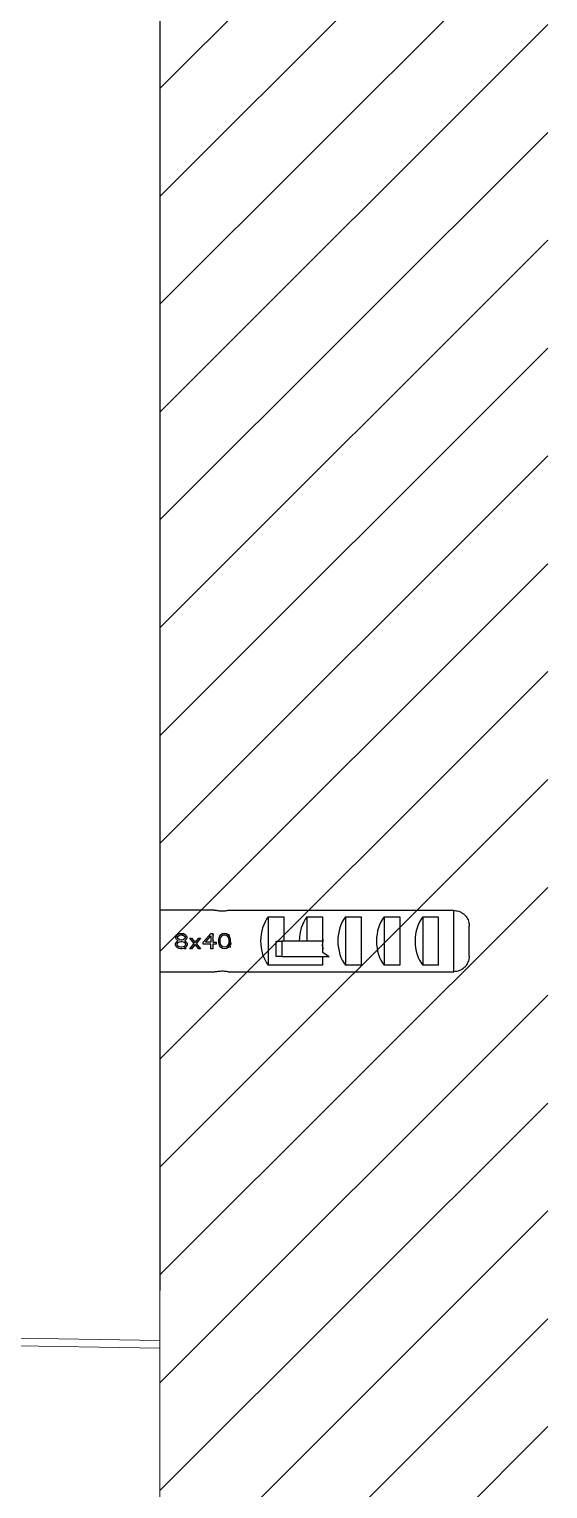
# Model space of a CAD drawing. Header units: millimetres. Extents: x 14183 to 14777, y -4239 to -3399.
# Drawn here: x 14677.48 to 14694.26, y -4030.43 to -3983.18 of the extents above; entities that cross this region are included whole.
import ezdxf

# ---------------------------------------------------------------- set-up
doc = ezdxf.new("R2010")
doc.units = ezdxf.units.MM
doc.header["$LTSCALE"] = 0.1
doc.layers.get('0').update_dxf_attribs({"lineweight": 15})
doc.layers.add('hatch', color=2, linetype='Continuous')

msp = doc.modelspace()

# ---------------------------------------------------------------- hatches: boundary and pattern name
at = {"layer": 'hatch'}
h = msp.add_hatch(dxfattribs=at)
h.set_pattern_fill('ANSI31', color=256, scale=0.777568)
h.set_pattern_definition([(45, (13893.513, -4127.3967), (-1.7456907, 1.7456907), [])])
edge = h.paths.add_edge_path()
edge.add_spline(control_points=[(14681.718, -3892.531), (14681.776, -3892.545), (14681.878, -3892.561), (14682.019, -3892.561), (14682.099, -3892.551), (14682.136, -3892.544)], knot_values=[0, 0, 0, 0, 0.423775, 0.732216, 1, 1, 1, 1], degree=3, periodic=0)
edge.add_line((14681.759, -3892.536), (14682.176, -3892.536))
edge.add_arc((14681.943, -3891.469), 1.093, 280.1905, 282.3164, ccw=False)
edge.add_spline(control_points=[(14682.136, -3892.544), (14682.099, -3892.551), (14682.019, -3892.561), (14681.878, -3892.561), (14681.776, -3892.545), (14681.718, -3892.531)], knot_values=[0, 0, 0, 0, 0.267784, 0.576225, 1, 1, 1, 1], degree=3, periodic=0)
edge.add_line((14681.71, -3892.576), (14681.71, -3894.521))
edge.add_line((14681.71, -3894.521), (14681.759, -3894.521))
edge.add_spline(control_points=[(14682.136, -3894.513), (14682.099, -3894.506), (14682.019, -3894.496), (14681.878, -3894.496), (14681.776, -3894.513), (14681.718, -3894.527)], knot_values=[0, 0, 0, 0, 0.267789, 0.576235, 1, 1, 1, 1], degree=3, periodic=0)
edge.add_line((14684.342, -3894.309), (14684.527, -3894.309))
edge.add_ellipse((14683.876, -3893.529), major_axis=(0, -1), ratio=0.666667, start_angle=218.6822, end_angle=321.3178, ccw=False)
edge.add_line((14682.892, -3892.536), (14681.759, -3892.536))
edge.add_spline(control_points=[(14681.718, -3892.531), (14681.776, -3892.545), (14681.878, -3892.561), (14682.019, -3892.561), (14682.099, -3892.551), (14682.136, -3892.544)], knot_values=[0, 0, 0, 0, 0.423775, 0.732216, 1, 1, 1, 1], degree=3, periodic=0)
edge.add_arc((14681.943, -3891.469), 1.093, 280.1905, 282.3164)
edge.add_line((14682.176, -3892.536), (14689.96, -3892.536))
edge.add_line((14689.96, -3892.536), (14689.96, -3894.521))
edge.add_line((14689.96, -3894.521), (14681.759, -3894.521))
edge.add_spline(control_points=[(14682.136, -3894.513), (14682.099, -3894.506), (14682.019, -3894.496), (14681.878, -3894.496), (14681.776, -3894.513), (14681.718, -3894.527)], knot_values=[0, 0, 0, 0, 0.267789, 0.576235, 1, 1, 1, 1], degree=3, periodic=0)
edge.add_line((14681.718, -3894.527), (14681.71, -3894.529))
edge.add_line((14681.71, -3894.529), (14681.71, -3907.529))
edge.add_line((14681.71, -3907.529), (14681.718, -3907.531))
edge.add_spline(control_points=[(14681.718, -3907.531), (14681.776, -3907.545), (14681.878, -3907.561), (14682.019, -3907.561), (14682.099, -3907.551), (14682.136, -3907.545)], knot_values=[0, 0, 0, 0, 0.423775, 0.732216, 1, 1, 1, 1], degree=3, periodic=0)
edge.add_line((14681.759, -3907.537), (14682.176, -3907.537))
edge.add_arc((14681.943, -3906.469), 1.093, 280.1905, 282.3164, ccw=False)
edge.add_spline(control_points=[(14682.136, -3907.545), (14682.099, -3907.551), (14682.019, -3907.561), (14681.878, -3907.561), (14681.776, -3907.545), (14681.718, -3907.531)], knot_values=[0, 0, 0, 0, 0.267784, 0.576225, 1, 1, 1, 1], degree=3, periodic=0)
edge.add_line((14681.71, -3907.576), (14681.71, -3909.521))
edge.add_line((14681.71, -3909.521), (14681.759, -3909.521))
edge.add_spline(control_points=[(14682.136, -3909.513), (14682.099, -3909.507), (14682.019, -3909.497), (14681.878, -3909.497), (14681.776, -3909.513), (14681.718, -3909.527)], knot_values=[0, 0, 0, 0, 0.267789, 0.576235, 1, 1, 1, 1], degree=3, periodic=0)
edge.add_line((14683.274, -3909.31), (14683.46, -3909.31))
edge.add_ellipse((14683.876, -3908.529), major_axis=(0, -1), ratio=0.666667, start_angle=218.6822, end_angle=321.3178, ccw=False)
edge.add_line((14682.892, -3907.537), (14681.759, -3907.537))
edge.add_spline(control_points=[(14681.718, -3907.531), (14681.776, -3907.545), (14681.878, -3907.561), (14682.019, -3907.561), (14682.099, -3907.551), (14682.136, -3907.545)], knot_values=[0, 0, 0, 0, 0.423775, 0.732216, 1, 1, 1, 1], degree=3, periodic=0)
edge.add_arc((14681.943, -3906.469), 1.093, 280.1905, 282.3164)
edge.add_line((14682.176, -3907.537), (14689.96, -3907.537))
edge.add_line((14689.96, -3907.537), (14689.96, -3909.521))
edge.add_line((14689.96, -3909.521), (14681.759, -3909.521))
edge.add_spline(control_points=[(14682.136, -3909.513), (14682.099, -3909.507), (14682.019, -3909.497), (14681.878, -3909.497), (14681.776, -3909.513), (14681.718, -3909.527)], knot_values=[0, 0, 0, 0, 0.267789, 0.576235, 1, 1, 1, 1], degree=3, periodic=0)
edge.add_line((14681.718, -3909.527), (14681.71, -3909.529))
edge.add_line((14681.71, -3909.529), (14681.71, -4145.343))
edge.add_line((14681.71, -4145.343), (14694.257, -4145.343))
edge.add_line((14694.257, -4145.343), (14694.257, -3568.977))
edge.add_line((14694.257, -3568.977), (14681.71, -3568.977))
edge.add_line((14681.71, -3568.977), (14681.71, -3892.529))
edge.add_line((14681.71, -3892.529), (14681.718, -3892.531))

# ---------------------------------------------------------------- linework, layer by layer
for p, q in [((14681.71, -4145.343), (14681.71, -3568.366)), ((14681.716, -4011.702), (14681.717, -4013.702))]:
    msp.add_line(p, q)
at = {"color": 7, "linetype": 'Continuous'}
msp.add_line((14681.716, -4024.013), (14681.716, -3912.067), dxfattribs=at)
at = {"linetype": 'Continuous', "lineweight": 18, "extrusion": (-1, -2.22045e-16, 0)}
for p, q in [((14681.71, -4018.667), (14681.71, -3939.977)), ((14681.71, -4025.634), (14681.71, -4018.667)), ((14681.71, -4025.884), (14654.329, -4025.406)), ((14681.71, -4025.884), (14681.71, -4025.634))]:
    msp.add_line(p, q, dxfattribs=at)
at = {"linetype": 'Continuous', "lineweight": 25}
for p, q in [((14683.468, -4011.702), (14681.716, -4011.702)), ((14691.216, -4011.709), (14683.932, -4011.709)), ((14685.216, -4011.921), (14685.716, -4011.921)), ((14685.216, -4011.921), (14685.216, -4013.482)), ((14685.716, -4011.921), (14685.716, -4012.702)), ((14686.466, -4011.921), (14686.466, -4012.702)), ((14686.466, -4011.921), (14686.966, -4011.921)), ((14686.966, -4011.921), (14686.966, -4013.066)), ((14687.716, -4011.921), (14687.716, -4013.482)), ((14687.716, -4011.921), (14688.216, -4011.921)), ((14688.216, -4011.921), (14688.216, -4013.482)), ((14688.966, -4011.921), (14688.966, -4013.482)), ((14688.966, -4011.921), (14689.466, -4011.921)), ((14689.466, -4011.921), (14689.466, -4013.482)), ((14690.216, -4011.921), (14690.716, -4011.921)), ((14690.216, -4011.921), (14690.216, -4013.482)), ((14690.716, -4011.921), (14690.716, -4013.482)), ((14691.216, -4013.694), (14691.216, -4011.709)), ((14682.278, -4012.494), (14682.33, -4012.462)), ((14682.33, -4012.462), (14682.383, -4012.452)), ((14682.383, -4012.452), (14682.424, -4012.452)), ((14682.424, -4012.452), (14682.476, -4012.462)), ((14682.476, -4012.462), (14682.528, -4012.494)), ((14683.112, -4012.739), (14683.362, -4012.452)), ((14683.362, -4012.452), (14683.424, -4012.452)), ((14683.424, -4012.452), (14683.424, -4012.739)), ((14683.685, -4012.494), (14683.737, -4012.462)), ((14683.737, -4012.462), (14683.799, -4012.452)), ((14683.799, -4012.452), (14683.862, -4012.462)), ((14683.862, -4012.462), (14683.914, -4012.494)), ((14691.716, -4013.186), (14691.716, -4012.217)), ((14682.216, -4012.792), (14682.237, -4012.739)), ((14682.216, -4012.824), (14682.216, -4012.792)), ((14682.237, -4012.877), (14682.216, -4012.824)), ((14682.226, -4012.579), (14682.247, -4012.526)), ((14682.226, -4012.611), (14682.226, -4012.579)), ((14682.247, -4012.654), (14682.226, -4012.611)), ((14682.237, -4012.739), (14682.278, -4012.707)), ((14682.268, -4012.909), (14682.237, -4012.877)), ((14682.247, -4012.526), (14682.278, -4012.494)), ((14682.278, -4012.686), (14682.247, -4012.654)), ((14682.268, -4012.792), (14682.299, -4012.749)), ((14682.268, -4012.824), (14682.268, -4012.792)), ((14682.299, -4012.866), (14682.268, -4012.824)), ((14682.32, -4012.941), (14682.268, -4012.909)), ((14682.278, -4012.579), (14682.299, -4012.547)), ((14682.278, -4012.6), (14682.278, -4012.579)), ((14682.299, -4012.632), (14682.278, -4012.6)), ((14682.299, -4012.696), (14682.278, -4012.686)), ((14682.299, -4012.696), (14682.278, -4012.707)), ((14682.299, -4012.547), (14682.341, -4012.515)), ((14682.341, -4012.664), (14682.299, -4012.632)), ((14682.299, -4012.749), (14682.341, -4012.728)), ((14682.341, -4012.888), (14682.299, -4012.866)), ((14682.372, -4012.952), (14682.32, -4012.941)), ((14682.341, -4012.515), (14682.383, -4012.505)), ((14682.383, -4012.675), (14682.341, -4012.664)), ((14682.341, -4012.728), (14682.383, -4012.718)), ((14682.383, -4012.898), (14682.341, -4012.888)), ((14682.435, -4012.952), (14682.372, -4012.952)), ((14682.383, -4012.505), (14682.424, -4012.505)), ((14682.424, -4012.675), (14682.383, -4012.675)), ((14682.383, -4012.718), (14682.424, -4012.718)), ((14682.424, -4012.898), (14682.383, -4012.898)), ((14682.424, -4012.505), (14682.466, -4012.515)), ((14682.466, -4012.664), (14682.424, -4012.675)), ((14682.424, -4012.718), (14682.466, -4012.728)), ((14682.466, -4012.888), (14682.424, -4012.898)), ((14682.487, -4012.941), (14682.435, -4012.952)), ((14682.453, -4012.537), (14682.442, -4012.494)), ((14682.466, -4012.515), (14682.508, -4012.547)), ((14682.508, -4012.632), (14682.466, -4012.664)), ((14682.466, -4012.728), (14682.508, -4012.749)), ((14682.508, -4012.866), (14682.466, -4012.888)), ((14682.539, -4012.909), (14682.487, -4012.941)), ((14682.491, -4012.919), (14682.502, -4012.964)), ((14682.508, -4012.547), (14682.528, -4012.579)), ((14682.528, -4012.6), (14682.508, -4012.632)), ((14682.528, -4012.686), (14682.508, -4012.696)), ((14682.508, -4012.696), (14682.528, -4012.707)), ((14682.508, -4012.749), (14682.539, -4012.792)), ((14682.539, -4012.824), (14682.508, -4012.866)), ((14682.528, -4012.494), (14682.56, -4012.526)), ((14682.528, -4012.579), (14682.528, -4012.6)), ((14682.56, -4012.654), (14682.528, -4012.686)), ((14682.528, -4012.707), (14682.57, -4012.739)), ((14682.553, -4012.969), (14682.533, -4012.892)), ((14682.539, -4012.792), (14682.539, -4012.824)), ((14682.57, -4012.877), (14682.539, -4012.909)), ((14682.56, -4012.526), (14682.58, -4012.579)), ((14682.58, -4012.611), (14682.56, -4012.654)), ((14682.57, -4012.739), (14682.591, -4012.792)), ((14682.591, -4012.824), (14682.57, -4012.877)), ((14682.58, -4012.579), (14682.58, -4012.611)), ((14682.591, -4012.792), (14682.591, -4012.824)), ((14682.82, -4012.781), (14682.674, -4012.611)), ((14682.674, -4012.611), (14682.737, -4012.611)), ((14682.674, -4012.952), (14682.82, -4012.781)), ((14682.737, -4012.952), (14682.674, -4012.952)), ((14682.737, -4012.611), (14682.851, -4012.749)), ((14682.851, -4012.813), (14682.737, -4012.952)), ((14682.851, -4012.749), (14682.966, -4012.611)), ((14682.966, -4012.952), (14682.851, -4012.813)), ((14683.028, -4012.611), (14682.883, -4012.781)), ((14682.883, -4012.781), (14683.028, -4012.952)), ((14682.966, -4012.611), (14683.028, -4012.611)), ((14683.028, -4012.952), (14682.966, -4012.952)), ((14683.112, -4012.803), (14683.112, -4012.739)), ((14683.362, -4012.803), (14683.112, -4012.803)), ((14683.185, -4012.739), (14683.362, -4012.537)), ((14683.362, -4012.739), (14683.185, -4012.739)), ((14683.362, -4012.537), (14683.362, -4012.739)), ((14683.362, -4012.952), (14683.362, -4012.803)), ((14683.424, -4012.952), (14683.362, -4012.952)), ((14683.44, -4012.696), (14683.424, -4012.625)), ((14683.424, -4012.739), (14683.528, -4012.739)), ((14683.528, -4012.803), (14683.424, -4012.803)), ((14683.424, -4012.803), (14683.424, -4012.952)), ((14683.528, -4012.739), (14683.528, -4012.803)), ((14683.612, -4012.654), (14683.622, -4012.6)), ((14683.612, -4012.749), (14683.612, -4012.654)), ((14683.622, -4012.803), (14683.612, -4012.749)), ((14683.622, -4012.6), (14683.633, -4012.569)), ((14683.633, -4012.835), (14683.622, -4012.803)), ((14683.633, -4012.569), (14683.653, -4012.526)), ((14683.653, -4012.877), (14683.633, -4012.835)), ((14683.653, -4012.526), (14683.685, -4012.494)), ((14683.685, -4012.909), (14683.653, -4012.877)), ((14683.664, -4012.664), (14683.674, -4012.6)), ((14683.664, -4012.739), (14683.664, -4012.664)), ((14683.674, -4012.803), (14683.664, -4012.739)), ((14683.674, -4012.6), (14683.716, -4012.537)), ((14683.716, -4012.866), (14683.674, -4012.803)), ((14683.737, -4012.941), (14683.685, -4012.909)), ((14683.716, -4012.537), (14683.747, -4012.515)), ((14683.747, -4012.888), (14683.716, -4012.866)), ((14683.799, -4012.952), (14683.737, -4012.941)), ((14683.747, -4012.515), (14683.799, -4012.505)), ((14683.799, -4012.898), (14683.747, -4012.888)), ((14683.799, -4012.505), (14683.851, -4012.515)), ((14683.851, -4012.888), (14683.799, -4012.898)), ((14683.862, -4012.941), (14683.799, -4012.952)), ((14683.851, -4012.515), (14683.883, -4012.537)), ((14683.883, -4012.866), (14683.851, -4012.888)), ((14683.914, -4012.909), (14683.862, -4012.941)), ((14683.883, -4012.537), (14683.924, -4012.6)), ((14683.924, -4012.803), (14683.883, -4012.866)), ((14683.914, -4012.494), (14683.945, -4012.526)), ((14683.945, -4012.877), (14683.914, -4012.909)), ((14683.916, -4012.588), (14683.926, -4012.632)), ((14683.924, -4012.6), (14683.935, -4012.664)), ((14683.935, -4012.739), (14683.924, -4012.803)), ((14683.931, -4012.493), (14683.938, -4012.534)), ((14683.935, -4012.664), (14683.935, -4012.739)), ((14683.956, -4012.549), (14683.94, -4012.486)), ((14683.945, -4012.526), (14683.966, -4012.569)), ((14683.966, -4012.835), (14683.945, -4012.877)), ((14683.966, -4012.569), (14683.976, -4012.6)), ((14683.976, -4012.803), (14683.966, -4012.835)), ((14683.976, -4012.6), (14683.987, -4012.654)), ((14683.987, -4012.749), (14683.976, -4012.803)), ((14683.979, -4012.788), (14683.987, -4012.836)), ((14683.987, -4012.654), (14683.987, -4012.749)), ((14685.468, -4013.202), (14685.468, -4012.702)), ((14685.468, -4012.702), (14685.655, -4012.702)), ((14685.655, -4012.702), (14685.655, -4013.202)), ((14686.966, -4012.702), (14685.655, -4012.702)), ((14685.655, -4013.202), (14685.468, -4013.202)), ((14685.655, -4013.202), (14687.189, -4013.202)), ((14686.966, -4013.066), (14687.189, -4013.202)), ((14686.966, -4013.202), (14686.966, -4013.482)), ((14681.716, -4013.702), (14683.468, -4013.702)), ((14683.932, -4013.694), (14691.216, -4013.694)), ((14686.966, -4013.482), (14685.216, -4013.482)), ((14688.216, -4013.482), (14687.716, -4013.482)), ((14687.72, -4013.696), (14691.216, -4013.696)), ((14689.466, -4013.482), (14688.966, -4013.482)), ((14690.716, -4013.482), (14690.216, -4013.482))]:
    msp.add_line(p, q, dxfattribs=at)
at = {"linetype": 'Continuous', "lineweight": 13, "extrusion": (-1, -2.22045e-16, 0)}
msp.add_line((14654.329, -4025.156), (14681.71, -4025.634), dxfattribs=at)
at = {"linetype": 'Continuous', "lineweight": 25}
for centre, end_param in [((14685.633, -4012.702), 2.466461), ((14686.883, -4012.702), 1.570796), ((14688.133, -4012.702), 2.466461), ((14689.383, -4012.702), 2.466461), ((14690.633, -4012.702), 2.466461)]:
    msp.add_ellipse(centre, major_axis=(0, 1), ratio=0.666667, start_param=0.675132, end_param=end_param, dxfattribs=at)
for points, knots in [([(14683.932, -4011.709), (14683.916, -4011.713), (14683.883, -4011.72), (14683.808, -4011.73), (14683.724, -4011.735), (14683.641, -4011.731), (14683.566, -4011.723), (14683.507, -4011.712), (14683.471, -4011.703), (14683.469, -4011.702), (14683.468, -4011.702)], [0, 0, 0, 0, 0.130029, 0.260058, 0.389158, 0.514561, 0.639373, 0.767508, 0.897793, 1, 1, 1, 1]), ([(14691.216, -4011.709), (14691.272, -4011.715), (14691.383, -4011.726), (14691.532, -4011.812), (14691.645, -4011.938), (14691.707, -4012.081), (14691.713, -4012.177), (14691.716, -4012.217)], [0, 0, 0, 0, 0.211376, 0.422737, 0.634556, 0.847864, 1, 1, 1, 1]), ([(14683.423, -4012.452), (14683.425, -4012.459), (14683.429, -4012.478), (14683.433, -4012.503), (14683.435, -4012.518)], [0, 0, 0, 0, 0.415957, 1, 1, 1, 1]), ([(14683.968, -4012.827), (14683.97, -4012.834), (14683.976, -4012.865), (14683.983, -4012.889), (14683.988, -4012.907)], [0, 0, 0, 0, 0.220522, 1, 1, 1, 1]), ([(14684.014, -4012.814), (14684.013, -4012.809), (14684.005, -4012.774), (14683.996, -4012.729), (14683.988, -4012.692), (14683.987, -4012.687)], [0, 0, 0, 0, 0.123114, 0.86534, 1, 1, 1, 1]), ([(14686.966, -4012.592), (14686.969, -4012.607), (14686.977, -4012.642), (14686.985, -4012.68), (14686.99, -4012.701)], [0, 0, 0, 0, 0.44582, 1, 1, 1, 1]), ([(14687.003, -4012.962), (14686.996, -4012.94), (14686.984, -4012.898), (14686.972, -4012.842), (14686.966, -4012.816)], [0, 0, 0, 0, 0.533934, 1, 1, 1, 1]), ([(14691.716, -4013.186), (14691.71, -4013.245), (14691.699, -4013.362), (14691.609, -4013.516), (14691.478, -4013.63), (14691.339, -4013.686), (14691.249, -4013.692), (14691.216, -4013.694)], [0, 0, 0, 0, 0.2226806, 0.4443182, 0.659699, 0.8724365, 1, 1, 1, 1]), ([(14683.468, -4013.701), (14683.467, -4013.701), (14683.463, -4013.702), (14683.483, -4013.697), (14683.525, -4013.688), (14683.591, -4013.677), (14683.672, -4013.67), (14683.757, -4013.669), (14683.836, -4013.676), (14683.896, -4013.686), (14683.922, -4013.691), (14683.932, -4013.694)], [0, 0, 0, 0, 0.02575, 0.150578, 0.276129, 0.405069, 0.535069, 0.661861, 0.786211, 0.912643, 1, 1, 1, 1])]:
    msp.add_open_spline(points, degree=3, knots=knots, dxfattribs=at)

doc.saveas('drawing.dxf')
